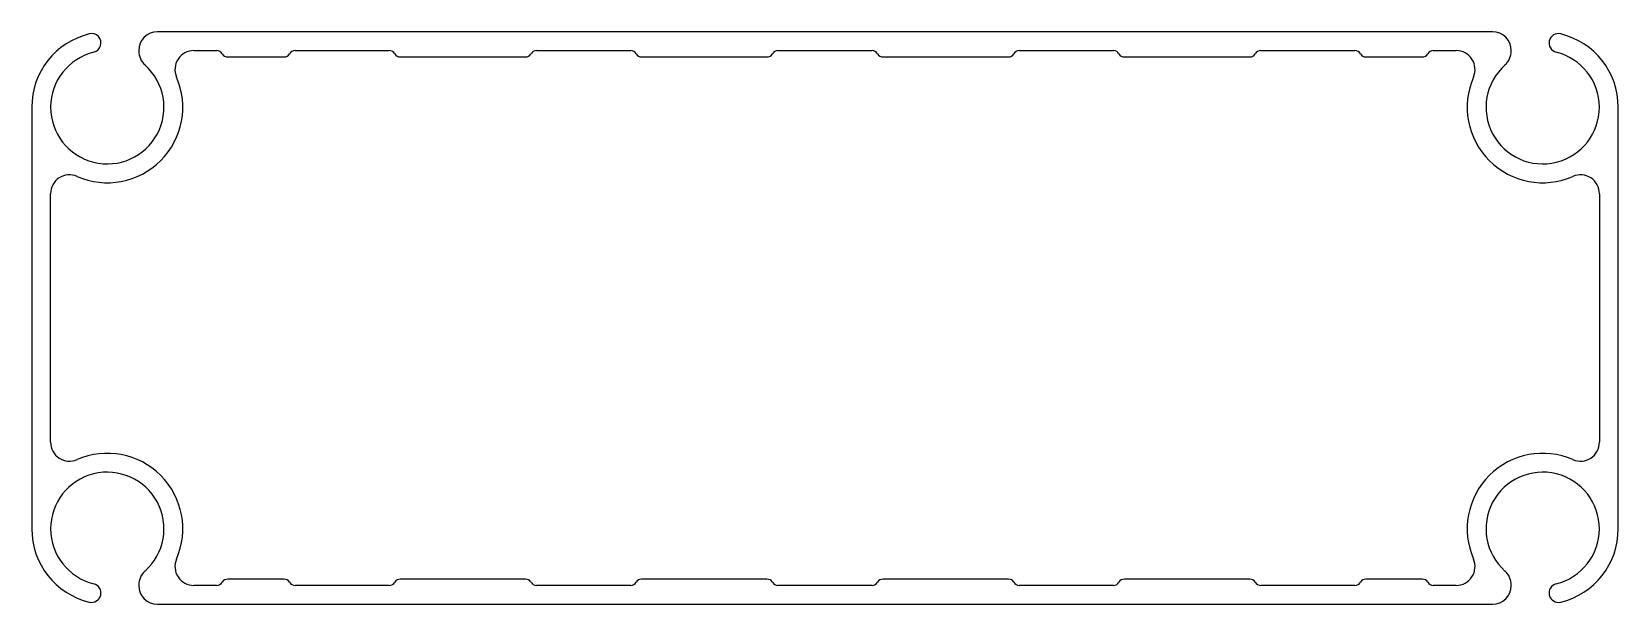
# Model space of a CAD drawing. Extents: x 2285 to 2537, y 1488 to 1579.
import ezdxf

# ---------------------------------------------------------------- set-up
doc = ezdxf.new("R2010")
doc.units = 0
doc.layers.get('0').update_dxf_attribs({"linetype": 'CONTINUOUS'})

msp = doc.modelspace()

# ---------------------------------------------------------------- linework, layer by layer
for p, q in [((2517.14, 1579.18), (2305.14, 1579.18)), ((2302.14, 1576.18), (2302.14, 1576.13)), ((2310.89, 1576.18), (2314.54, 1576.18)), ((2316.27, 1575.18), (2325.23, 1575.18)), ((2326.96, 1576.18), (2341.93, 1576.18)), ((2343.66, 1575.18), (2363.57, 1575.18)), ((2365.31, 1576.18), (2380.28, 1576.18)), ((2382.01, 1575.18), (2401.92, 1575.18)), ((2403.65, 1576.18), (2418.62, 1576.18)), ((2420.36, 1575.18), (2440.27, 1575.18)), ((2442, 1576.18), (2456.97, 1576.18)), ((2458.7, 1575.18), (2478.62, 1575.18)), ((2480.35, 1576.18), (2495.32, 1576.18)), ((2497.05, 1575.18), (2506.01, 1575.18)), ((2507.74, 1576.18), (2511.39, 1576.18)), ((2520.14, 1576.13), (2520.14, 1576.18)), ((2285.14, 1567.18), (2285.14, 1500.18)), ((2537.14, 1500.18), (2537.14, 1567.18)), ((2288.14, 1513.93), (2288.14, 1553.44)), ((2534.14, 1553.44), (2534.14, 1513.93)), ((2325.23, 1492.18), (2316.27, 1492.18)), ((2363.57, 1492.18), (2343.66, 1492.18)), ((2401.92, 1492.18), (2382.01, 1492.18)), ((2440.27, 1492.18), (2420.36, 1492.18)), ((2478.62, 1492.18), (2458.7, 1492.18)), ((2506.01, 1492.18), (2497.05, 1492.18)), ((2302.14, 1491.24), (2302.14, 1491.18)), ((2314.54, 1491.18), (2310.89, 1491.18)), ((2341.93, 1491.18), (2326.96, 1491.18)), ((2380.28, 1491.18), (2365.31, 1491.18)), ((2418.62, 1491.18), (2403.65, 1491.18)), ((2456.97, 1491.18), (2442, 1491.18)), ((2495.32, 1491.18), (2480.35, 1491.18)), ((2511.39, 1491.18), (2507.74, 1491.18)), ((2520.14, 1491.18), (2520.14, 1491.24)), ((2305.14, 1488.18), (2517.14, 1488.18))]:
    msp.add_line(p, q)
for centre, radius, start, end in [((2297.14, 1567.18), 12, 103.7741, 180), ((2294.64, 1577.38), 1.5, 283.7741, 103.7741), ((2305.14, 1576.18), 3, 90, 180), ((2517.14, 1576.18), 3, 0, 90), ((2527.64, 1577.38), 1.5, 76.2259, 256.2259), ((2525.14, 1567.18), 12, 0, 76.2259), ((2297.14, 1567.18), 9, 103.7741, 48.1897), ((2305.14, 1576.13), 3, 180, 228.1897), ((2310.89, 1573.18), 3, 90, 203.5782), ((2314.54, 1575.18), 1, 30, 90), ((2316.27, 1576.18), 1, 210, 270), ((2325.23, 1576.18), 1, 270, 330), ((2326.96, 1575.18), 1, 90, 150), ((2341.93, 1575.18), 1, 30, 90), ((2343.66, 1576.18), 1, 210, 270), ((2363.57, 1576.18), 1, 270, 330), ((2365.31, 1575.18), 1, 90, 150), ((2380.28, 1575.18), 1, 30, 90), ((2382.01, 1576.18), 1, 210, 270), ((2401.92, 1576.18), 1, 270, 330), ((2403.65, 1575.18), 1, 90, 150), ((2418.62, 1575.18), 1, 30, 90), ((2420.36, 1576.18), 1, 210, 270), ((2440.27, 1576.18), 1, 270, 330), ((2442, 1575.18), 1, 90, 150), ((2456.97, 1575.18), 1, 30, 90), ((2458.7, 1576.18), 1, 210, 270), ((2478.62, 1576.18), 1, 270, 330), ((2480.35, 1575.18), 1, 90, 150), ((2495.32, 1575.18), 1, 30, 90), ((2497.05, 1576.18), 1, 210, 270), ((2506.01, 1576.18), 1, 270, 330), ((2507.74, 1575.18), 1, 90, 150), ((2511.39, 1573.18), 3, 336.4218, 90), ((2525.14, 1567.18), 9, 131.8103, 76.2259), ((2517.14, 1576.13), 3, 311.8103, 0), ((2297.14, 1567.18), 12, 246.4218, 23.5782), ((2525.14, 1567.18), 12, 156.4218, 293.5782), ((2291.14, 1553.44), 3, 66.4218, 180), ((2531.14, 1553.44), 3, 0, 113.5782), ((2291.14, 1513.93), 3, 180, 293.5782), ((2297.14, 1500.18), 12, 336.4218, 113.5782), ((2525.14, 1500.18), 12, 66.4218, 203.5782), ((2531.14, 1513.93), 3, 246.4218, 0), ((2297.14, 1500.18), 9, 311.8103, 256.2259), ((2525.14, 1500.18), 9, 283.7741, 228.1897), ((2297.14, 1500.18), 12, 180, 256.2259), ((2525.14, 1500.18), 12, 283.7741, 0), ((2310.89, 1494.18), 3, 156.4218, 270), ((2511.39, 1494.18), 3, 270, 23.5782), ((2305.14, 1491.24), 3, 131.8103, 180), ((2316.27, 1491.18), 1, 90, 150), ((2325.23, 1491.18), 1, 30, 90), ((2343.66, 1491.18), 1, 90, 150), ((2363.57, 1491.18), 1, 30, 90), ((2382.01, 1491.18), 1, 90, 150), ((2401.92, 1491.18), 1, 30, 90), ((2420.36, 1491.18), 1, 90, 150), ((2440.27, 1491.18), 1, 30, 90), ((2458.7, 1491.18), 1, 90, 150), ((2478.62, 1491.18), 1, 30, 90), ((2497.05, 1491.18), 1, 90, 150), ((2506.01, 1491.18), 1, 30, 90), ((2517.14, 1491.24), 3, 0, 48.1897), ((2294.64, 1489.99), 1.5, 256.2259, 76.2259), ((2305.14, 1491.18), 3, 180, 270), ((2314.54, 1492.18), 1, 270, 330), ((2326.96, 1492.18), 1, 210, 270), ((2341.93, 1492.18), 1, 270, 330), ((2365.31, 1492.18), 1, 210, 270), ((2380.28, 1492.18), 1, 270, 330), ((2403.65, 1492.18), 1, 210, 270), ((2418.62, 1492.18), 1, 270, 330), ((2442, 1492.18), 1, 210, 270), ((2456.97, 1492.18), 1, 270, 330), ((2480.35, 1492.18), 1, 210, 270), ((2495.32, 1492.18), 1, 270, 330), ((2507.74, 1492.18), 1, 210, 270), ((2517.14, 1491.18), 3, 270, 360), ((2527.64, 1489.99), 1.5, 103.7741, 283.7741)]:
    msp.add_arc(centre, radius, start, end)

doc.saveas('drawing.dxf')
